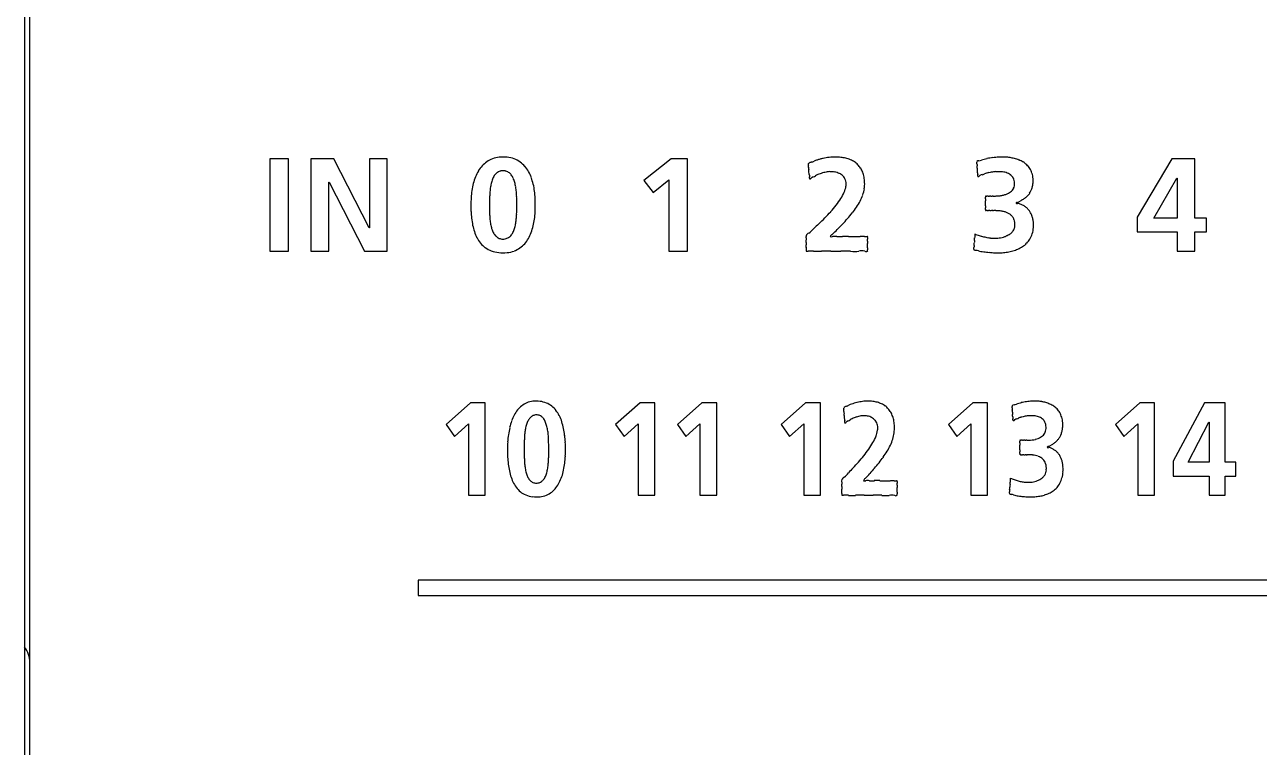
# Model space of a CAD drawing. Header units: millimetres. Extents: x -11 to 5160, y -11 to 2043.
# Drawn here: x 4518.65 to 4530.71, y 1668.31 to 1675.37 of the extents above; entities that cross this region are included whole.
import ezdxf

# ---------------------------------------------------------------- set-up
doc = ezdxf.new("R2010")
doc.units = ezdxf.units.MM

msp = doc.modelspace()

# ---------------------------------------------------------------- linework, layer by layer
at = {"color": 7, "linetype": 'Continuous'}
for p, q in [((4518.649, 1676.128), (4518.649, 1650.293)), ((4518.7, 1650.293), (4518.7, 1676.128)), ((4521.044, 1674.065), (4521.044, 1673.161)), ((4521.226, 1674.065), (4521.044, 1674.065)), ((4521.226, 1673.161), (4521.226, 1674.065)), ((4521.669, 1674.065), (4521.446, 1674.065)), ((4521.446, 1674.065), (4521.446, 1673.161)), ((4522.014, 1673.389), (4521.669, 1674.065)), ((4522.017, 1674.065), (4522.017, 1673.389)), ((4522.19, 1674.065), (4522.017, 1674.065)), ((4522.19, 1673.161), (4522.19, 1674.065)), ((4524.964, 1674.065), (4524.699, 1673.853)), ((4525.124, 1674.065), (4524.964, 1674.065)), ((4525.124, 1673.161), (4525.124, 1674.065)), ((4529.856, 1674.065), (4529.518, 1673.495)), ((4530.082, 1674.065), (4529.856, 1674.065)), ((4530.082, 1673.483), (4530.082, 1674.065)), ((4529.682, 1673.483), (4529.906, 1673.876)), ((4529.906, 1673.876), (4529.908, 1673.876)), ((4529.908, 1673.876), (4529.908, 1673.483)), ((4521.62, 1673.161), (4521.62, 1673.837)), ((4521.62, 1673.837), (4521.623, 1673.837)), ((4521.623, 1673.837), (4521.969, 1673.161)), ((4524.699, 1673.853), (4524.79, 1673.735)), ((4524.79, 1673.735), (4524.943, 1673.859)), ((4524.943, 1673.859), (4524.943, 1673.161)), ((4528.037, 1673.7), (4528.036, 1673.698)), ((4528.036, 1673.559), (4528.037, 1673.557)), ((4522.017, 1673.389), (4522.014, 1673.389)), ((4529.518, 1673.495), (4529.518, 1673.349)), ((4529.908, 1673.483), (4529.682, 1673.483)), ((4530.197, 1673.483), (4530.082, 1673.483)), ((4530.197, 1673.349), (4530.197, 1673.483)), ((4527.933, 1673.329), (4527.932, 1673.31)), ((4529.518, 1673.349), (4529.908, 1673.349)), ((4529.908, 1673.349), (4529.908, 1673.161)), ((4530.082, 1673.161), (4530.082, 1673.349)), ((4530.082, 1673.349), (4530.197, 1673.349)), ((4521.044, 1673.161), (4521.226, 1673.161)), ((4521.446, 1673.161), (4521.62, 1673.161)), ((4521.969, 1673.161), (4522.19, 1673.161)), ((4524.943, 1673.161), (4525.124, 1673.161)), ((4526.284, 1673.179), (4526.284, 1673.166)), ((4526.284, 1673.166), (4526.284, 1673.161)), ((4526.284, 1673.161), (4526.303, 1673.161)), ((4529.908, 1673.161), (4530.082, 1673.161)), ((4523.004, 1671.68), (4522.766, 1671.468)), ((4523.148, 1671.68), (4523.004, 1671.68)), ((4523.148, 1670.776), (4523.148, 1671.68)), ((4524.661, 1671.68), (4524.423, 1671.468)), ((4524.805, 1671.68), (4524.661, 1671.68)), ((4524.805, 1670.776), (4524.805, 1671.68)), ((4525.265, 1671.68), (4525.027, 1671.468)), ((4525.41, 1671.68), (4525.265, 1671.68)), ((4525.41, 1670.776), (4525.41, 1671.68)), ((4526.279, 1671.68), (4526.041, 1671.468)), ((4526.424, 1671.68), (4526.279, 1671.68)), ((4526.424, 1670.776), (4526.424, 1671.68)), ((4527.913, 1671.68), (4527.675, 1671.468)), ((4528.057, 1671.68), (4527.913, 1671.68)), ((4528.057, 1670.776), (4528.057, 1671.68)), ((4529.545, 1671.68), (4529.307, 1671.468)), ((4529.689, 1671.68), (4529.545, 1671.68)), ((4529.689, 1670.776), (4529.689, 1671.68)), ((4530.175, 1671.68), (4529.871, 1671.11)), ((4530.378, 1671.68), (4530.175, 1671.68)), ((4530.378, 1671.098), (4530.378, 1671.68)), ((4522.766, 1671.468), (4522.847, 1671.35)), ((4522.847, 1671.35), (4522.985, 1671.474)), ((4522.985, 1671.474), (4522.985, 1670.776)), ((4524.423, 1671.468), (4524.505, 1671.35)), ((4524.505, 1671.35), (4524.642, 1671.474)), ((4524.642, 1671.474), (4524.642, 1670.776)), ((4525.027, 1671.468), (4525.109, 1671.35)), ((4525.109, 1671.35), (4525.247, 1671.474)), ((4525.247, 1671.474), (4525.247, 1670.776)), ((4526.041, 1671.468), (4526.123, 1671.35)), ((4526.123, 1671.35), (4526.261, 1671.474)), ((4526.261, 1671.474), (4526.261, 1670.776)), ((4527.675, 1671.468), (4527.756, 1671.35)), ((4527.756, 1671.35), (4527.894, 1671.474)), ((4527.894, 1671.474), (4527.894, 1670.776)), ((4529.307, 1671.468), (4529.388, 1671.35)), ((4529.388, 1671.35), (4529.526, 1671.474)), ((4529.526, 1671.474), (4529.526, 1670.776)), ((4530.018, 1671.098), (4530.22, 1671.491)), ((4530.22, 1671.491), (4530.222, 1671.491)), ((4530.222, 1671.491), (4530.222, 1671.098)), ((4528.373, 1671.315), (4528.373, 1671.313)), ((4528.373, 1671.174), (4528.373, 1671.172)), ((4529.871, 1671.11), (4529.871, 1670.963)), ((4530.222, 1671.098), (4530.018, 1671.098)), ((4530.482, 1671.098), (4530.378, 1671.098)), ((4530.482, 1670.963), (4530.482, 1671.098)), ((4528.279, 1670.944), (4528.278, 1670.925)), ((4529.871, 1670.963), (4530.222, 1670.963)), ((4530.222, 1670.963), (4530.222, 1670.776)), ((4530.378, 1670.963), (4530.482, 1670.963)), ((4530.378, 1670.776), (4530.378, 1670.963)), ((4522.985, 1670.776), (4523.148, 1670.776)), ((4524.642, 1670.776), (4524.805, 1670.776)), ((4525.247, 1670.776), (4525.41, 1670.776)), ((4526.261, 1670.776), (4526.424, 1670.776)), ((4526.632, 1670.794), (4526.632, 1670.781)), ((4526.632, 1670.781), (4526.632, 1670.776)), ((4526.632, 1670.776), (4526.65, 1670.776)), ((4527.894, 1670.776), (4528.057, 1670.776)), ((4529.526, 1670.776), (4529.689, 1670.776)), ((4530.222, 1670.776), (4530.378, 1670.776)), ((4535.588, 1669.946), (4522.494, 1669.946)), ((4522.494, 1669.946), (4522.494, 1669.795)), ((4522.494, 1669.795), (4535.588, 1669.795))]:
    msp.add_line(p, q, dxfattribs=at)
for centre, radius, start, end in [((4523.352, 1673.786), 0.314, 138.2559, 149.5892), ((4523.313, 1673.82), 0.261, 124.782, 138.1638), ((4523.304, 1673.831), 0.248, 110.1128, 124.5771), ((4523.316, 1673.796), 0.285, 96.1425, 109.7987), ((4523.323, 1673.738), 0.343, 83.4405, 96.3623), ((4523.331, 1673.782), 0.299, 70.1124, 83.9113), ((4523.346, 1673.828), 0.25, 54.854, 69.7635), ((4523.34, 1673.821), 0.259, 40.7583, 54.6139), ((4523.3, 1673.788), 0.311, 29.0076, 40.6463), ((4526.32, 1674.009), 0.0159, 148.8134, 169.5409), ((4526.341, 1674.009), 0.0363, 175.3252, 195.5331), ((4526.135, 1673.973), 0.173, 2.2773, 8.5809), ((4526.338, 1673.987), 0.0435, 94.9513, 135.3888), ((4526.255, 1674.263), 0.246, 288.715, 295.7759), ((4526.482, 1673.747), 0.318, 106.6282, 112.1064), ((4526.634, 1673.283), 0.806, 105.4311, 107.5957), ((4526.571, 1673.505), 0.576, 102.1437, 105.1801), ((4526.58, 1673.466), 0.615, 99.3709, 102.2116), ((4526.575, 1673.491), 0.59, 96.4036, 99.3565), ((4526.574, 1673.502), 0.579, 93.4065, 96.4074), ((4526.573, 1673.529), 0.552, 90.2839, 93.4172), ((4526.573, 1673.614), 0.466, 83.9918, 90.402), ((4526.584, 1673.714), 0.366, 76.0882, 84.006), ((4526.601, 1673.785), 0.293, 66.8674, 76.0991), ((4526.621, 1673.831), 0.243, 56.3009, 66.8388), ((4526.636, 1673.854), 0.216, 44.7134, 56.2241), ((4526.639, 1673.858), 0.211, 32.7657, 44.595), ((4527.969, 1674.02), 0.0241, 81.81, 139.0877), ((4527.972, 1674.034), 0.0213, 176.0787, 191.9687), ((4527.81, 1674.013), 0.142, 1.2254, 6.8221), ((4528.603, 1674.052), 0.651, 183.1658, 184.8817), ((4525.426, 1673.807), 2.535, 3.7656, 4.2818), ((4527.947, 1674.165), 0.124, 281.8035, 294.0588), ((4528.077, 1673.815), 0.249, 102.3746, 108.6168), ((4528.303, 1672.923), 1.169, 102.4357, 103.7949), ((4528.182, 1673.451), 0.629, 99.4871, 102.0675), ((4528.203, 1673.338), 0.743, 97.3571, 99.5832), ((4528.201, 1673.35), 0.73, 95.0312, 97.3363), ((4528.204, 1673.314), 0.766, 92.7918, 95.0264), ((4528.202, 1673.354), 0.727, 90.4409, 92.8358), ((4528.202, 1673.527), 0.554, 86.7076, 90.5206), ((4528.206, 1673.61), 0.471, 81.4703, 86.5953), ((4528.213, 1673.654), 0.426, 75.5797, 81.5626), ((4528.233, 1673.73), 0.347, 68.1098, 75.6208), ((4528.26, 1673.796), 0.276, 58.6717, 68.1607), ((4528.288, 1673.843), 0.222, 46.8604, 58.6767), ((4528.307, 1673.864), 0.193, 32.8934, 46.7449), ((4523.555, 1673.69), 0.539, 158.6268, 165.8137), ((4523.433, 1673.738), 0.407, 149.5749, 158.6709), ((4523.472, 1673.764), 0.272, 156.2639, 165.2392), ((4523.374, 1673.808), 0.164, 142.8956, 156.4738), ((4523.328, 1673.842), 0.107, 123.6253, 142.9529), ((4523.321, 1673.85), 0.0956, 100.9047, 122.6041), ((4523.322, 1673.842), 0.105, 78.9816, 101.0184), ((4523.324, 1673.847), 0.0987, 57.9492, 79.3295), ((4523.318, 1673.84), 0.108, 37.6476, 56.9237), ((4523.274, 1673.807), 0.163, 23.9666, 37.6732), ((4523.178, 1673.763), 0.268, 15.0523, 24.1675), ((4523.216, 1673.741), 0.408, 19.8584, 29.0225), ((4523.084, 1673.693), 0.547, 12.8529, 19.9094), ((4527.045, 1674.039), 0.74, 184.5409, 186.3173), ((4522.031, 1673.539), 4.299, 5.2657, 5.5926), ((4523.626, 1673.666), 2.699, 5.1767, 5.6815), ((4526.848, 1673.95), 0.535, 184.3215, 186.5368), ((4526.201, 1673.87), 0.117, 1.697, 9.1612), ((4526.337, 1673.872), 0.0194, 174.2747, 196.5835), ((4526.317, 1673.886), 0.0198, 275.8451, 326.4585), ((4526.386, 1673.808), 0.0853, 112.3859, 128.447), ((4525.854, 1674.855), 1.09, 297.2885, 298.5598), ((4526.53, 1673.597), 0.339, 113.0444, 117.1671), ((4526.581, 1673.485), 0.462, 110.4069, 113.45), ((4526.546, 1673.576), 0.364, 106.4234, 110.294), ((4526.539, 1673.602), 0.337, 102.2749, 106.4577), ((4526.531, 1673.636), 0.302, 97.5924, 102.2673), ((4526.528, 1673.659), 0.28, 92.5065, 97.5818), ((4526.527, 1673.706), 0.232, 86.5868, 92.6242), ((4526.528, 1673.739), 0.199, 79.5634, 86.4623), ((4526.531, 1673.755), 0.183, 72.2305, 79.6138), ((4526.538, 1673.776), 0.16, 63.9919, 72.2522), ((4526.548, 1673.797), 0.138, 54.627, 64.0113), ((4526.559, 1673.812), 0.119, 43.9611, 54.6184), ((4526.567, 1673.82), 0.108, 32.1037, 43.9058), ((4526.569, 1673.821), 0.105, 19.5762, 31.9883), ((4526.625, 1673.849), 0.228, 21.2729, 32.6576), ((4526.583, 1673.834), 0.272, 10.945, 21.1889), ((4526.519, 1673.821), 0.337, 1.9047, 10.9924), ((4533.444, 1674.348), 5.502, 183.8995, 184.148), ((4525.188, 1673.744), 2.777, 3.7908, 4.2567), ((4528.674, 1673.968), 0.716, 183.2645, 184.783), ((4527.808, 1673.891), 0.153, 1.5742, 6.4733), ((4527.963, 1673.913), 0.0232, 264.7648, 324.7727), ((4527.981, 1673.894), 0.0206, 177.2289, 190.8186), ((4528.019, 1673.841), 0.0696, 102.4513, 121.5971), ((4527.774, 1674.602), 0.731, 288.3311, 290.1411), ((4528.126, 1673.615), 0.318, 104.3311, 108.4836), ((4528.182, 1673.416), 0.525, 102.2842, 104.7993), ((4528.162, 1673.5), 0.438, 99.137, 102.1504), ((4528.165, 1673.484), 0.454, 96.2615, 99.1756), ((4528.165, 1673.486), 0.453, 93.3038, 96.2407), ((4528.164, 1673.501), 0.437, 90.2828, 93.3401), ((4528.164, 1673.599), 0.339, 85.9526, 90.3925), ((4528.17, 1673.682), 0.256, 80.1488, 85.9153), ((4528.18, 1673.736), 0.201, 73.1517, 80.2067), ((4528.193, 1673.781), 0.154, 64.3914, 73.1833), ((4528.208, 1673.812), 0.12, 53.636, 64.3994), ((4528.219, 1673.827), 0.101, 40.9858, 53.5615), ((4528.223, 1673.831), 0.0952, 27.2531, 40.8092), ((4528.215, 1673.827), 0.105, 13.8576, 27.0443), ((4528.307, 1673.865), 0.193, 17.9289, 32.6598), ((4528.268, 1673.853), 0.234, 3.9576, 17.6394), ((4528.231, 1673.849), 0.271, 354.4904, 4.3615), ((4523.9, 1673.622), 0.891, 171.5039, 176.1078), ((4523.709, 1673.651), 0.698, 165.7602, 171.5147), ((4524.171, 1673.657), 0.98, 175.0462, 177.7831), ((4523.855, 1673.685), 0.663, 171.0146, 175.0895), ((4523.63, 1673.721), 0.435, 165.0959, 171.0999), ((4523.025, 1673.721), 0.427, 9.0781, 15.1955), ((4522.804, 1673.684), 0.652, 5.0147, 9.1605), ((4522.508, 1673.658), 0.949, 2.2445, 5.0715), ((4522.911, 1673.653), 0.726, 7.4627, 12.9036), ((4522.702, 1673.625), 0.936, 3.268, 7.4986), ((4526.448, 1673.83), 0.228, 336.0311, 351.4726), ((4526.562, 1673.819), 0.113, 7.1821, 19.4607), ((4526.533, 1673.816), 0.142, 351.9741, 6.8641), ((4526.515, 1673.824), 0.342, 340.5834, 351.1799), ((4526.526, 1673.819), 0.33, 351.6794, 2.2592), ((4528.216, 1673.826), 0.108, 307.8927, 320.6731), ((4528.227, 1673.817), 0.0934, 320.8425, 335.0707), ((4528.227, 1673.816), 0.0931, 335.2673, 349.7811), ((4528.188, 1673.821), 0.132, 2.0215, 13.7573), ((4528.202, 1673.82), 0.118, 350.225, 2.8145), ((4528.312, 1673.833), 0.187, 326.4091, 335.9747), ((4528.304, 1673.836), 0.197, 336.0627, 345.683), ((4528.269, 1673.845), 0.232, 345.7896, 354.6314), ((4523.988, 1673.614), 0.979, 175.9767, 180.1866), ((4524.694, 1673.636), 1.504, 177.7623, 179.4554), ((4527.046, 1673.615), 3.856, 179.4824, 180.0746), ((4521.865, 1673.633), 1.592, 0.62, 2.2188), ((4521.309, 1673.622), 2.148, 359.6943, 0.7577), ((4522.489, 1673.612), 1.149, 359.9324, 3.3058), ((4525.963, 1674.096), 0.783, 321.7329, 327.4954), ((4526.25, 1673.914), 0.443, 327.2969, 336.4798), ((4526.263, 1673.936), 0.619, 326.1996, 332.494), ((4526.406, 1673.861), 0.457, 332.4883, 340.67), ((4528.068, 1673.694), 0.0318, 171.3876, 188.6124), ((4527.87, 1673.681), 0.167, 357.1982, 2.8018), ((4528.773, 1673.662), 0.737, 179.1896, 180.8104), ((4523.988, 1673.64), 4.049, 359.8366, 0.1634), ((4524.553, 1673.617), 3.483, 359.81, 0.19), ((4528.039, 1673.695), 0.00558, 63.2862, 116.7138), ((4528.046, 1673.729), 0.0298, 261.2001, 278.7999), ((4528.057, 1673.57), 0.13, 87.3871, 92.6129), ((4528.07, 1674.224), 0.524, 269.27, 270.73), ((4528.083, 1671.719), 1.981, 89.8047, 90.1953), ((4528.096, 1680.179), 6.479, 269.9455, 270.0545), ((4528.107, 1664.818), 8.882, 89.9682, 90.0318), ((4528.115, 1676.296), 2.596, 269.9333, 270.0667), ((4528.118, 1674.37), 0.67, 270.0191, 271.2574), ((4528.123, 1674.144), 0.444, 271.2673, 276.1136), ((4528.133, 1674.048), 0.348, 276.0429, 281.7076), ((4528.152, 1673.96), 0.257, 281.6745, 288.6433), ((4528.174, 1673.895), 0.189, 288.5931, 297.2236), ((4528.197, 1673.851), 0.139, 297.192, 307.8615), ((4528.344, 1673.626), 0.0123, 75.9097, 147.4974), ((4528.343, 1673.639), 0.0134, 221.7863, 298.7329), ((4528.336, 1673.7), 0.0629, 279.8731, 309.2657), ((4528.352, 1673.572), 0.0553, 54.9613, 92.3965), ((4529.037, 1672.517), 1.312, 118.8895, 120.2543), ((4528.298, 1673.838), 0.201, 301.3934, 310.1353), ((4528.28, 1673.863), 0.232, 309.4531, 316.9499), ((4528.311, 1673.834), 0.19, 317.1892, 326.3832), ((4524.167, 1673.605), 1.159, 179.7562, 182.8337), ((4524.025, 1673.596), 1.016, 182.6844, 186.3877), ((4527.227, 1673.603), 4.037, 179.8925, 180.4466), ((4524.698, 1673.583), 1.508, 180.4596, 182.1175), ((4524.146, 1673.563), 0.955, 182.1025, 184.8657), ((4522.532, 1673.562), 0.925, 355.0161, 357.8692), ((4521.863, 1673.586), 1.594, 357.8991, 359.4672), ((4521.243, 1673.598), 2.214, 359.3209, 0.3312), ((4522.736, 1673.596), 0.902, 352.2386, 356.6024), ((4522.519, 1673.61), 1.119, 356.584, 0.039), ((4524.961, 1674.96), 2.107, 315.604, 317.8876), ((4525.62, 1674.362), 1.217, 317.9514, 321.8705), ((4525.738, 1674.328), 1.274, 318.2748, 321.5222), ((4526.066, 1674.067), 0.855, 321.5367, 326.256), ((4528.709, 1673.595), 0.673, 179.1126, 180.8874), ((4527.884, 1673.576), 0.153, 356.9415, 3.0585), ((4528.065, 1673.564), 0.0292, 170.6046, 189.3954), ((4528.04, 1673.563), 0.00591, 243.1892, 296.8108), ((4528.047, 1673.526), 0.0315, 81.1597, 98.8403), ((4528.058, 1673.695), 0.138, 267.3748, 272.6252), ((4528.072, 1673.003), 0.554, 89.2666, 90.7334), ((4528.086, 1675.653), 2.096, 269.8039, 270.1961), ((4528.1, 1666.671), 6.887, 89.9455, 90.0545), ((4528.111, 1683.233), 9.676, 269.969, 270.031), ((4528.12, 1670.687), 2.87, 89.9359, 90.0641), ((4528.123, 1672.863), 0.695, 88.8404, 89.9865), ((4528.128, 1673.123), 0.434, 84.0925, 88.8492), ((4528.14, 1673.233), 0.324, 78.2346, 84.171), ((4528.159, 1673.323), 0.232, 70.601, 78.2729), ((4528.18, 1673.382), 0.169, 60.8847, 70.6391), ((4528.199, 1673.416), 0.13, 48.894, 60.8623), ((4528.211, 1673.43), 0.112, 35.1713, 48.7344), ((4528.015, 1672.831), 0.869, 62.6737, 64.8666), ((4528.34, 1673.477), 0.146, 47.1518, 59.7329), ((4528.313, 1673.443), 0.189, 38.362, 47.8941), ((4528.314, 1673.446), 0.186, 28.3663, 38.0947), ((4528.292, 1673.434), 0.211, 19.6457, 28.4011), ((4528.267, 1673.425), 0.238, 11.6104, 19.6306), ((4523.754, 1673.565), 0.743, 186.3864, 191.5494), ((4523.569, 1673.527), 0.554, 191.4878, 198.3707), ((4523.835, 1673.536), 0.643, 184.8206, 188.9585), ((4523.616, 1673.501), 0.421, 188.8726, 194.988), ((4523.464, 1673.459), 0.264, 194.8446, 203.9837), ((4523.187, 1673.46), 0.26, 335.5806, 344.8603), ((4523.039, 1673.501), 0.414, 344.7172, 350.9471), ((4522.823, 1673.536), 0.632, 350.8641, 355.0742), ((4523.096, 1673.53), 0.535, 339.6411, 346.7865), ((4522.93, 1673.57), 0.707, 346.7383, 352.28), ((4527.29, 1672.439), 1.325, 131.6671, 134.8187), ((4525.321, 1674.59), 1.591, 313.1493, 316.0512), ((4493.745, 1705.931), 46.245, 315.2507, 315.3405), ((4525.518, 1674.518), 1.565, 315.7539, 318.4244), ((4528.211, 1673.431), 0.111, 20.9666, 34.9808), ((4528.226, 1673.416), 0.0982, 324.3301, 339.9477), ((4528.184, 1673.421), 0.14, 8.4478, 20.5695), ((4528.221, 1673.416), 0.103, 340.5533, 356.19), ((4528.182, 1673.419), 0.142, 356.3194, 9.3634), ((4528.228, 1673.41), 0.277, 343.3503, 356.2882), ((4528.23, 1673.417), 0.276, 4.4172, 11.5974), ((4528.192, 1673.414), 0.313, 355.892, 4.455), ((4523.429, 1673.48), 0.407, 198.3161, 207.4844), ((4523.341, 1673.434), 0.307, 207.4634, 219.3273), ((4523.37, 1673.417), 0.16, 203.7809, 217.5458), ((4523.327, 1673.384), 0.106, 217.5269, 236.8801), ((4523.32, 1673.377), 0.0972, 237.9042, 259.361), ((4523.322, 1673.387), 0.108, 259.1972, 280.8028), ((4523.325, 1673.38), 0.1, 280.4124, 301.5509), ((4523.319, 1673.386), 0.108, 302.5766, 321.8727), ((4523.278, 1673.418), 0.16, 321.8845, 335.7736), ((4523.303, 1673.437), 0.308, 318.847, 330.4804), ((4523.222, 1673.483), 0.401, 330.47, 339.6899), ((4526.327, 1673.293), 0.0476, 110.0502, 156.7909), ((4526.328, 1673.309), 0.0444, 175.667, 184.333), ((4526.003, 1673.298), 0.28, 358.4957, 1.5043), ((4527.562, 1673.281), 1.278, 179.5432, 180.4568), ((4521.043, 1673.258), 5.24, 359.8704, 0.1296), ((4526.169, 1673.537), 0.244, 305.5232, 319.8416), ((4526.56, 1673.287), 0.044, 120.7073, 158.6048), ((4526.531, 1673.351), 0.0494, 255.8603, 284.1397), ((4525.95, 1673.975), 0.877, 312.1309, 316.7481), ((4526.564, 1673.032), 0.272, 85.6214, 94.3786), ((4526.612, 1674.493), 1.19, 268.7176, 271.2824), ((4526.668, 1668.388), 4.916, 89.6547, 90.3453), ((4526.727, 1708.165), 34.861, 269.9511, 270.0489), ((4526.784, 1684.271), 10.968, 269.8588, 270.1412), ((4526.832, 1671.098), 2.206, 89.4434, 90.5566), ((4526.867, 1673.728), 0.425, 268.2504, 271.7496), ((4526.881, 1673.295), 0.00853, 65.1994, 100.1355), ((4526.941, 1673.287), 0.0566, 172.3896, 187.6104), ((4526.876, 1673.299), 0.01, 336.9919, 23.0081), ((4526.633, 1673.27), 0.252, 357.7343, 2.2657), ((4527.953, 1673.249), 1.068, 179.3932, 180.6068), ((4537.543, 1672.606), 9.637, 176.0702, 176.2208), ((4492.356, 1675.675), 35.654, 356.1263, 356.1648), ((4654.382, 1664.78), 126.738, 176.14096, 176.15008), ((4528.187, 1673.97), 0.689, 248.3799, 250.2167), ((4528.179, 1673.948), 0.666, 250.1959, 252.1078), ((4528.163, 1673.9), 0.615, 252.1132, 254.1928), ((4528.154, 1673.865), 0.579, 254.1916, 256.4142), ((4528.146, 1673.832), 0.545, 256.4143, 258.7884), ((4528.14, 1673.806), 0.519, 258.7915, 261.3016), ((4528.136, 1673.777), 0.489, 261.2931, 263.9756), ((4528.136, 1673.779), 0.492, 264.0124, 266.704), ((4528.132, 1673.696), 0.408, 266.5725, 269.8446), ((4528.132, 1673.582), 0.295, 269.8477, 274.8323), ((4528.132, 1673.569), 0.281, 275.0189, 280.683), ((4528.131, 1673.576), 0.288, 280.5534, 286.3009), ((4528.142, 1673.539), 0.25, 286.2613, 292.9565), ((4528.161, 1673.495), 0.201, 292.8852, 301.0461), ((4528.186, 1673.454), 0.154, 300.9747, 311.3061), ((4528.209, 1673.428), 0.119, 311.2965, 324.2612), ((4528.282, 1673.394), 0.221, 315.1799, 328.7957), ((4528.276, 1673.396), 0.227, 329.0111, 343.1183), ((4523.3, 1673.401), 0.255, 219.4506, 233.7394), ((4523.295, 1673.397), 0.248, 234.015, 249.4027), ((4523.313, 1673.449), 0.303, 249.7721, 263.8921), ((4523.322, 1673.508), 0.363, 263.4277, 276.3426), ((4523.331, 1673.445), 0.3, 276.0148, 289.6647), ((4523.345, 1673.399), 0.251, 289.9931, 304.7359), ((4523.34, 1673.405), 0.259, 304.97, 318.7331), ((4546.526, 1673.234), 20.242, 179.9651, 180.0349), ((4451.502, 1673.21), 74.782, 359.99109, 0.00891), ((4791.867, 1673.189), 265.583, 179.99789, 180.00211), ((4526.33, 1204.847), 468.314, 89.99674, 90.00326), ((4526.396, 1808.516), 135.355, 269.9836, 270.0164), ((4526.48, 1635.048), 38.113, 89.9306, 90.0694), ((4526.575, 1683.477), 10.317, 269.7284, 270.2716), ((4526.671, 1670.49), 2.671, 88.9918, 91.0082), ((4526.759, 1673.811), 0.652, 266.4438, 273.5562), ((4526.828, 1673.02), 0.144, 78.2602, 101.7398), ((4526.871, 1673.18), 0.0236, 235.6266, 304.3734), ((4526.871, 1673.165), 0.0144, 341.1658, 354.1869), ((4513.613, 1673.226), 13.272, 359.9501, 0.0499), ((4525.337, 1673.203), 1.548, 359.6038, 0.3962), ((4527.218, 1673.184), 0.333, 178.4943, 181.5057), ((4526.817, 1673.17), 0.0678, 355.1897, 4.8103), ((4527.942, 1673.177), 0.0197, 167.0109, 185.2801), ((4527.938, 1673.191), 0.0221, 226.2971, 283.3997), ((4527.793, 1673.197), 0.131, 352.9318, 359.3592), ((4528.528, 1673.166), 0.605, 175.1643, 177.1268), ((4525.443, 1673.396), 2.489, 355.8664, 356.4246), ((4527.93, 1673.056), 0.114, 70.9743, 83.5017), ((4528.027, 1673.413), 0.257, 256.3805, 262.1586), ((4528.341, 1675.294), 2.163, 260.7245, 261.4296), ((4528.138, 1673.98), 0.833, 261.7986, 263.6633), ((4528.167, 1674.223), 1.078, 263.5605, 265.0141), ((4528.162, 1674.174), 1.028, 265.0321, 266.5556), ((4528.163, 1674.193), 1.048, 266.5548, 268.0351), ((4528.159, 1674.046), 0.901, 267.9917, 269.6796), ((4528.158, 1673.809), 0.664, 269.6207, 273.5195), ((4528.164, 1673.697), 0.552, 273.5838, 279.0227), ((4528.177, 1673.622), 0.476, 278.9496, 285.3557), ((4528.202, 1673.532), 0.382, 285.3176, 293.2542), ((4528.233, 1673.46), 0.303, 293.2177, 303.0695), ((4528.263, 1673.413), 0.248, 303.0875, 315.0473), ((4523.643, 1671.46), 0.236, 96.8846, 111.8364), ((4523.649, 1671.418), 0.278, 82.7054, 97.0754), ((4523.655, 1671.448), 0.247, 68.0698, 83.1746), ((4526.895, 1671.215), 0.481, 97.1112, 100.3779), ((4526.893, 1671.226), 0.47, 93.7845, 97.1139), ((4526.892, 1671.249), 0.447, 90.3146, 93.7966), ((4526.892, 1671.318), 0.378, 83.3252, 90.4436), ((4526.901, 1671.395), 0.3, 74.594, 83.3292), ((4528.521, 1671.101), 0.595, 95.5893, 98.1407), ((4528.523, 1671.074), 0.622, 93.102, 95.5826), ((4528.522, 1671.107), 0.589, 90.4898, 93.1513), ((4528.521, 1671.247), 0.448, 86.3404, 90.5775), ((4528.525, 1671.313), 0.383, 80.5318, 86.2122), ((4523.71, 1671.413), 0.315, 141.284, 152.2171), ((4523.655, 1671.456), 0.245, 127.7404, 141.2401), ((4523.637, 1671.478), 0.216, 112.2399, 127.5397), ((4523.664, 1671.475), 0.219, 51.8723, 67.6199), ((4523.648, 1671.456), 0.244, 37.6954, 51.6343), ((4523.592, 1671.414), 0.313, 26.4547, 37.6384), ((4526.667, 1671.624), 0.0163, 151.0965, 171.1262), ((4526.691, 1671.624), 0.0405, 175.842, 193.9022), ((4526.46, 1671.588), 0.193, 2.057, 7.6872), ((4526.682, 1671.605), 0.0405, 97.6871, 137.494), ((4527.481, 1671.654), 0.83, 184.0814, 185.6628), ((4521.481, 1671.119), 5.195, 4.7369, 5.0072), ((4526.59, 1671.87), 0.241, 291.1664, 297.7474), ((4526.817, 1671.4), 0.281, 108.5278, 114.1679), ((4526.944, 1671.056), 0.647, 107.018, 109.4674), ((4526.892, 1671.217), 0.478, 103.4665, 106.7752), ((4526.899, 1671.194), 0.503, 100.3916, 103.5316), ((4526.916, 1671.447), 0.246, 64.5727, 74.586), ((4526.93, 1671.477), 0.213, 53.4074, 64.5145), ((4526.937, 1671.488), 0.2, 41.6328, 53.3062), ((4526.931, 1671.483), 0.208, 30.0111, 41.5168), ((4526.905, 1671.468), 0.238, 19.259, 29.9312), ((4528.313, 1671.636), 0.0227, 84.8405, 140.1832), ((4528.316, 1671.649), 0.0202, 175.2739, 192.0983), ((4528.163, 1671.629), 0.134, 0.7229, 6.6493), ((4528.911, 1671.66), 0.615, 182.7776, 184.5946), ((4525.91, 1671.446), 2.394, 3.4129, 3.9593), ((4533.503, 1671.912), 5.213, 183.555, 183.8172), ((4528.286, 1671.776), 0.121, 284.0532, 295.5081), ((4528.416, 1671.456), 0.224, 103.9726, 110.2754), ((4528.594, 1670.826), 0.879, 103.6968, 105.3339), ((4528.506, 1671.172), 0.523, 100.5405, 103.345), ((4528.522, 1671.092), 0.604, 98.1599, 100.6316), ((4528.531, 1671.345), 0.35, 74.0467, 80.6291), ((4528.547, 1671.401), 0.291, 65.9279, 74.0797), ((4528.568, 1671.448), 0.24, 55.9031, 65.9588), ((4528.588, 1671.478), 0.204, 43.7995, 55.8694), ((4528.598, 1671.488), 0.19, 30.1385, 43.6538), ((4528.586, 1671.482), 0.203, 16.1696, 29.9358), ((4523.956, 1671.308), 0.583, 160.6088, 167.1952), ((4523.81, 1671.36), 0.428, 152.1685, 160.6672), ((4523.831, 1671.38), 0.293, 158.4322, 166.6843), ((4523.717, 1671.426), 0.169, 145.8267, 158.6758), ((4523.66, 1671.465), 0.1, 126.5544, 146.073), ((4523.648, 1671.479), 0.0819, 102.3239, 125.5114), ((4523.648, 1671.476), 0.085, 77.791, 102.209), ((4523.649, 1671.477), 0.0844, 55.0715, 77.9441), ((4523.638, 1671.464), 0.101, 34.5165, 54.0112), ((4523.583, 1671.426), 0.168, 21.7291, 34.7264), ((4523.471, 1671.38), 0.288, 13.5819, 21.9682), ((4523.488, 1671.361), 0.431, 17.976, 26.5066), ((4523.332, 1671.31), 0.594, 11.5909, 18.0409), ((4524.108, 1671.319), 2.56, 4.6061, 5.138), ((4527.181, 1671.558), 0.523, 183.7391, 186.0051), ((4526.548, 1671.486), 0.115, 1.0592, 8.6849), ((4526.681, 1671.486), 0.0189, 173.4345, 196.3096), ((4526.66, 1671.5), 0.0192, 279.8635, 327.9957), ((4526.73, 1671.428), 0.0822, 115.4266, 130.8633), ((4525.997, 1672.708), 1.393, 300.0502, 300.9674), ((4526.862, 1671.252), 0.3, 115.3697, 119.6481), ((4526.902, 1671.174), 0.388, 112.4445, 115.7582), ((4526.87, 1671.25), 0.306, 108.1452, 112.3372), ((4526.862, 1671.275), 0.279, 103.5956, 108.179), ((4526.855, 1671.306), 0.248, 98.4326, 103.5882), ((4526.852, 1671.326), 0.227, 92.7888, 98.4195), ((4526.85, 1671.365), 0.188, 86.2087, 92.9146), ((4526.852, 1671.391), 0.162, 78.4318, 86.065), ((4526.854, 1671.401), 0.152, 70.3932, 78.4785), ((4526.859, 1671.415), 0.137, 61.5223, 70.4036), ((4526.866, 1671.428), 0.122, 51.7063, 61.5247), ((4526.872, 1671.436), 0.112, 40.917, 51.6773), ((4526.876, 1671.439), 0.107, 29.4036, 40.8508), ((4526.873, 1671.438), 0.111, 17.7012, 29.3055), ((4526.86, 1671.434), 0.124, 6.4467, 17.6214), ((4526.851, 1671.45), 0.295, 9.8452, 19.2099), ((4526.774, 1671.436), 0.373, 1.7091, 9.9043), ((4525.667, 1671.384), 2.64, 3.4412, 3.931), ((4528.984, 1671.576), 0.682, 182.8885, 184.4837), ((4528.159, 1671.507), 0.146, 1.1123, 6.2599), ((4528.306, 1671.527), 0.022, 268.1195, 326.2088), ((4528.324, 1671.509), 0.0196, 176.5369, 190.8353), ((4528.36, 1671.461), 0.0644, 104.7611, 123.6806), ((4528.057, 1672.291), 0.819, 290.4722, 291.9427), ((4528.458, 1671.275), 0.273, 105.9328, 110.3244), ((4528.503, 1671.129), 0.426, 103.5889, 106.3917), ((4528.487, 1671.193), 0.36, 100.1435, 103.4564), ((4528.489, 1671.184), 0.37, 96.9515, 100.1814), ((4528.488, 1671.186), 0.368, 93.6715, 96.9289), ((4528.488, 1671.199), 0.354, 90.313, 93.7117), ((4528.488, 1671.279), 0.274, 85.4983, 90.4347), ((4528.493, 1671.345), 0.208, 79.0581, 85.4512), ((4528.501, 1671.387), 0.165, 71.3676, 79.1132), ((4528.512, 1671.42), 0.13, 61.9073, 71.3823), ((4528.523, 1671.441), 0.107, 50.6365, 61.8826), ((4528.53, 1671.45), 0.0954, 37.9286, 50.5258), ((4528.529, 1671.449), 0.0964, 24.7769, 37.7534), ((4528.515, 1671.443), 0.112, 12.4535, 24.621), ((4528.482, 1671.436), 0.146, 1.8053, 12.4009), ((4528.535, 1671.469), 0.256, 3.5314, 15.9617), ((4528.491, 1671.464), 0.301, 355.0419, 3.9253), ((4524.353, 1671.237), 0.987, 172.344, 176.4963), ((4524.135, 1671.266), 0.766, 167.1385, 172.3568), ((4524.618, 1671.272), 1.088, 175.541, 178.0054), ((4524.264, 1671.3), 0.734, 171.9042, 175.5812), ((4524.011, 1671.336), 0.478, 166.538, 171.9856), ((4523.296, 1671.336), 0.469, 8.1753, 13.7283), ((4523.047, 1671.3), 0.721, 4.513, 8.2545), ((4522.716, 1671.272), 1.053, 2.0194, 4.5654), ((4523.131, 1671.268), 0.799, 6.7183, 11.6444), ((4522.895, 1671.24), 1.038, 2.94, 6.7537), ((4526.537, 1671.521), 0.462, 330.0142, 338.6334), ((4526.736, 1671.444), 0.248, 338.2625, 352.3453), ((4526.827, 1671.431), 0.157, 352.7565, 6.1992), ((4526.774, 1671.438), 0.373, 342.4237, 352.0677), ((4526.781, 1671.434), 0.366, 352.502, 2.0419), ((4528.475, 1671.531), 0.213, 282.9571, 290.5794), ((4528.494, 1671.482), 0.161, 290.5443, 299.8009), ((4528.512, 1671.45), 0.124, 299.8009, 310.8899), ((4528.526, 1671.433), 0.103, 310.9617, 323.6862), ((4528.532, 1671.429), 0.0955, 323.8624, 337.392), ((4528.527, 1671.431), 0.101, 337.5374, 350.8475), ((4528.497, 1671.435), 0.131, 351.1993, 2.5398), ((4528.6, 1671.44), 0.188, 320.2072, 329.1354), ((4528.595, 1671.444), 0.194, 329.1552, 338.1659), ((4528.578, 1671.45), 0.212, 338.2366, 347.0847), ((4528.535, 1671.459), 0.256, 347.1649, 355.1766), ((4524.452, 1671.228), 1.086, 176.3751, 180.1706), ((4524.652, 1671.22), 1.286, 179.7799, 182.5527), ((4525.2, 1671.251), 1.671, 177.9863, 179.5102), ((4527.822, 1671.23), 4.293, 179.5347, 180.0667), ((4528.039, 1671.218), 4.51, 179.9026, 180.3986), ((4522, 1671.248), 1.769, 0.5578, 1.9967), ((4521.383, 1671.237), 2.387, 359.7249, 0.6818), ((4521.303, 1671.212), 2.466, 359.3918, 0.2987), ((4522.656, 1671.227), 1.277, 359.939, 2.9751), ((4522.689, 1671.224), 1.244, 356.9257, 0.0353), ((4525.918, 1671.916), 1.197, 320.9424, 324.767), ((4526.253, 1671.682), 0.788, 324.6431, 330.1817), ((4526.529, 1671.536), 0.638, 328.9525, 334.9052), ((4526.667, 1671.471), 0.486, 334.9092, 342.498), ((4528.41, 1671.308), 0.0376, 172.7221, 187.2779), ((4528.375, 1671.31), 0.00507, 63.5588, 116.4412), ((4528.175, 1671.295), 0.198, 357.634, 2.366), ((4529.245, 1671.277), 0.873, 179.3159, 180.6841), ((4523.553, 1671.255), 4.82, 359.8627, 0.1373), ((4524.315, 1671.232), 4.057, 359.8369, 0.1631), ((4529.159, 1671.21), 0.786, 179.241, 180.759), ((4528.382, 1671.342), 0.0271, 261.3036, 278.6964), ((4528.391, 1671.196), 0.119, 87.4183, 92.5817), ((4528.403, 1671.792), 0.477, 269.2787, 270.7213), ((4528.415, 1669.513), 1.802, 89.8069, 90.1931), ((4528.426, 1677.135), 5.82, 269.9454, 270.0546), ((4528.436, 1663.833), 7.482, 89.9661, 90.0339), ((4528.443, 1673.425), 2.11, 269.9262, 270.0738), ((4528.446, 1671.856), 0.541, 270.021, 271.3987), ((4528.45, 1671.674), 0.359, 271.4114, 276.7951), ((4528.46, 1671.599), 0.284, 276.7211, 282.9839), ((4528.649, 1671.241), 0.0114, 78.7698, 148.9225), ((4528.649, 1671.253), 0.0122, 221.0452, 297.3473), ((4528.639, 1671.309), 0.0578, 282.2394, 311.5993), ((4528.655, 1671.193), 0.0489, 52.7381, 91.2008), ((4529.555, 1669.901), 1.622, 121.7093, 122.7314), ((4528.387, 1670.656), 0.649, 59.9397, 62.6411), ((4528.599, 1671.434), 0.184, 304.1987, 313.123), ((4528.639, 1671.106), 0.133, 44.0585, 56.9461), ((4528.576, 1671.461), 0.219, 312.4574, 319.961), ((4524.493, 1671.211), 1.127, 182.417, 185.7542), ((4524.188, 1671.18), 0.82, 185.7507, 190.4192), ((4525.207, 1671.198), 1.678, 180.4101, 181.9), ((4524.59, 1671.178), 1.06, 181.8863, 184.3739), ((4524.242, 1671.15), 0.711, 184.3321, 188.066), ((4523.069, 1671.151), 0.699, 351.7726, 355.5723), ((4522.742, 1671.177), 1.027, 355.5188, 358.0876), ((4521.996, 1671.201), 1.774, 358.1143, 359.5236), ((4523.153, 1671.184), 0.778, 348.0302, 353.0497), ((4522.933, 1671.211), 1, 353.0091, 356.9434), ((4525.623, 1672.119), 1.553, 316.2029, 319.0281), ((4525.28, 1672.437), 2.021, 318.6085, 320.8804), ((4525.841, 1672.015), 1.477, 318.7421, 321.4434), ((4526.013, 1671.883), 1.261, 321.2742, 324.4235), ((4526.341, 1671.648), 0.857, 324.4506, 329.0003), ((4528.406, 1671.178), 0.034, 171.9589, 188.0411), ((4528.194, 1671.191), 0.179, 357.3843, 2.6157), ((4528.376, 1671.177), 0.00536, 243.3863, 296.6137), ((4528.382, 1671.144), 0.0286, 81.2391, 98.7609), ((4528.392, 1671.297), 0.125, 267.3989, 272.6011), ((4528.404, 1670.669), 0.503, 89.2733, 90.7267), ((4528.417, 1673.073), 1.901, 269.8055, 270.1945), ((4528.43, 1664.997), 6.175, 89.9453, 90.0547), ((4528.44, 1679.329), 8.157, 269.9669, 270.0331), ((4528.448, 1668.837), 2.335, 89.9291, 90.0709), ((4528.451, 1670.61), 0.562, 88.7109, 89.9852), ((4528.455, 1670.82), 0.352, 83.4371, 88.7193), ((4528.466, 1670.907), 0.264, 76.9574, 83.5191), ((4528.482, 1670.977), 0.193, 68.6043, 76.9867), ((4528.499, 1671.021), 0.145, 58.1992, 68.6181), ((4528.514, 1671.044), 0.118, 45.8096, 58.1322), ((4528.52, 1671.051), 0.109, 32.2827, 45.6205), ((4528.514, 1671.048), 0.116, 18.9403, 32.1185), ((4528.605, 1671.07), 0.183, 35.421, 44.8194), ((4528.6, 1671.067), 0.189, 25.8648, 35.1649), ((4528.569, 1671.051), 0.223, 17.783, 25.918), ((4528.535, 1671.041), 0.259, 10.4589, 17.7799), ((4523.976, 1671.14), 0.604, 190.3566, 196.6313), ((4523.811, 1671.09), 0.432, 196.5639, 205.064), ((4523.995, 1671.115), 0.462, 187.9838, 193.5346), ((4523.822, 1671.072), 0.283, 193.3878, 201.7954), ((4523.481, 1671.073), 0.28, 337.7997, 346.3424), ((4523.312, 1671.115), 0.454, 346.1955, 351.8527), ((4523.346, 1671.142), 0.581, 341.5455, 348.0819), ((4526.502, 1671.144), 0.246, 308.971, 322.4223), ((4527.707, 1670.075), 1.366, 134.81, 137.7091), ((4526.368, 1671.437), 0.7, 314.7248, 320.2194), ((4545.366, 1654.6), 24.686, 138.2399, 138.3999), ((4528.518, 1671.036), 0.116, 314.4001, 327.1497), ((4528.529, 1671.029), 0.102, 327.2404, 341.8984), ((4528.479, 1671.036), 0.153, 7.5678, 18.6307), ((4528.519, 1671.031), 0.113, 342.3945, 356.6325), ((4528.473, 1671.033), 0.158, 356.6962, 8.4142), ((4528.49, 1671.024), 0.305, 344.9533, 356.6866), ((4528.49, 1671.032), 0.305, 3.9693, 10.4568), ((4528.446, 1671.029), 0.348, 356.3051, 4.0066), ((4523.702, 1671.039), 0.312, 205.0045, 216.3506), ((4523.645, 1670.997), 0.241, 216.4112, 230.7304), ((4523.712, 1671.028), 0.165, 201.5545, 214.604), ((4523.658, 1670.99), 0.0994, 214.3982, 233.9724), ((4523.648, 1670.978), 0.0831, 235.0352, 257.9762), ((4523.648, 1670.982), 0.0875, 258.0253, 281.9747), ((4523.649, 1670.98), 0.0857, 281.7646, 304.3911), ((4523.639, 1670.992), 0.1, 305.4675, 325.0115), ((4523.588, 1671.028), 0.164, 324.8415, 338.0353), ((4523.649, 1670.999), 0.243, 307.9357, 321.8032), ((4523.596, 1671.04), 0.31, 321.8647, 333.0625), ((4523.495, 1671.092), 0.423, 333.015, 341.6086), ((4526.676, 1670.909), 0.0479, 114.4362, 158.431), ((4526.676, 1670.924), 0.0448, 175.7029, 184.2971), ((4526.349, 1670.913), 0.283, 358.5082, 1.4918), ((4527.921, 1670.895), 1.289, 179.5469, 180.4531), ((4521.348, 1670.873), 5.284, 359.8715, 0.1285), ((4547.042, 1670.849), 20.41, 179.9654, 180.0346), ((4526.882, 1670.906), 0.0397, 122.4334, 162.8229), ((4526.855, 1670.961), 0.0445, 255.8854, 284.1146), ((4526.884, 1670.675), 0.244, 85.6004, 94.3996), ((4526.927, 1671.982), 1.064, 268.7092, 271.2908), ((4526.977, 1666.595), 4.324, 89.6467, 90.3533), ((4527.031, 1692.115), 21.197, 269.9276, 270.0724), ((4527.082, 1694.902), 23.984, 269.9419, 270.0581), ((4527.126, 1666.881), 4.037, 89.7264, 90.2736), ((4527.157, 1671.688), 0.77, 269.132, 270.868), ((4527.169, 1670.91), 0.00812, 65.3609, 98.3631), ((4527.227, 1670.902), 0.0544, 172.0876, 187.9124), ((4527.164, 1670.914), 0.00968, 336.0767, 23.9233), ((4526.931, 1670.885), 0.242, 357.643, 2.357), ((4528.19, 1670.863), 1.017, 179.363, 180.637), ((4518.384, 1670.841), 8.789, 359.9246, 0.0754), ((4525.947, 1670.985), 2.33, 356.2325, 356.8285), ((4537.281, 1670.322), 9.022, 176.4501, 176.6109), ((4494.959, 1672.913), 33.379, 356.51, 356.5511), ((4646.712, 1663.735), 118.652, 176.52566, 176.5354), ((4528.514, 1671.476), 0.581, 246.2227, 248.2108), ((4528.506, 1671.456), 0.56, 248.1861, 250.2574), ((4528.49, 1671.412), 0.513, 250.2636, 252.5286), ((4528.48, 1671.38), 0.48, 252.5271, 254.9585), ((4528.472, 1671.35), 0.449, 254.9585, 257.5673), ((4528.467, 1671.326), 0.424, 257.5707, 260.3401), ((4528.462, 1671.3), 0.398, 260.3309, 263.3012), ((4528.462, 1671.3), 0.398, 263.3421, 266.3317), ((4528.459, 1671.233), 0.33, 266.1869, 269.8247), ((4528.458, 1671.142), 0.239, 269.8308, 275.3658), ((4528.458, 1671.132), 0.23, 275.5744, 281.839), ((4528.457, 1671.14), 0.238, 281.7003, 288.0075), ((4528.466, 1671.114), 0.21, 287.9723, 295.2211), ((4528.481, 1671.082), 0.175, 295.1601, 303.8092), ((4528.5, 1671.054), 0.141, 303.7643, 314.3691), ((4528.564, 1671.006), 0.23, 305.9877, 318.1263), ((4528.571, 1670.999), 0.22, 318.2785, 331.4836), ((4528.552, 1671.008), 0.24, 331.6621, 344.7919), ((4523.629, 1670.98), 0.218, 231.002, 247.2191), ((4523.64, 1671.011), 0.251, 247.6995, 263.1472), ((4523.648, 1671.054), 0.294, 262.6895, 277.0552), ((4523.655, 1671.008), 0.248, 276.7417, 291.6867), ((4523.664, 1670.981), 0.219, 292.1132, 307.7011), ((4451.228, 1670.825), 75.404, 359.99116, 0.00884), ((4794.423, 1670.804), 267.792, 179.99791, 180.00209), ((4526.674, 1246.381), 424.395, 89.99676, 90.00324), ((4526.732, 1793.437), 122.662, 269.98372, 270.01628), ((4526.809, 1636.237), 34.539, 89.9311, 90.0689), ((4526.894, 1680.125), 9.349, 269.7303, 270.2697), ((4526.981, 1668.356), 2.42, 88.9988, 91.0012), ((4527.059, 1671.365), 0.591, 266.4684, 273.5316), ((4527.122, 1670.648), 0.13, 78.3385, 101.6615), ((4527.16, 1670.793), 0.0213, 235.7894, 304.2106), ((4527.159, 1670.78), 0.0139, 342.1522, 355.6031), ((4525.292, 1670.818), 1.88, 359.6738, 0.3262), ((4527.567, 1670.799), 0.395, 178.7302, 181.2698), ((4527.093, 1670.784), 0.0802, 355.9365, 4.0635), ((4528.149, 1670.811), 0.123, 353.0993, 359.9617), ((4528.288, 1670.792), 0.0185, 166.7781, 186.283), ((4528.285, 1670.805), 0.0206, 225.6179, 280.8859), ((4528.837, 1670.787), 0.566, 175.4829, 177.5782), ((4528.273, 1670.676), 0.11, 69.9978, 81.7407), ((4528.369, 1671.002), 0.23, 255.1989, 261.01), ((4528.598, 1672.224), 1.474, 259.6336, 260.5666), ((4528.466, 1671.453), 0.692, 260.9186, 262.943), ((4528.489, 1671.629), 0.87, 262.8445, 264.4686), ((4528.486, 1671.595), 0.835, 264.4845, 266.1736), ((4528.487, 1671.609), 0.849, 266.1741, 267.8187), ((4528.483, 1671.49), 0.73, 267.7697, 269.6454), ((4528.482, 1671.298), 0.538, 269.5798, 273.9119), ((4528.488, 1671.209), 0.448, 273.9883, 280.0182), ((4528.498, 1671.152), 0.391, 279.9434, 286.9869), ((4528.519, 1671.086), 0.321, 286.9595, 295.5532), ((4528.543, 1671.035), 0.266, 295.5403, 305.9319), ((4518.448, 1669.142), 0.251, 0, 36.8699)]:
    msp.add_arc(centre, radius, start, end, dxfattribs=at)

doc.saveas('drawing.dxf')
